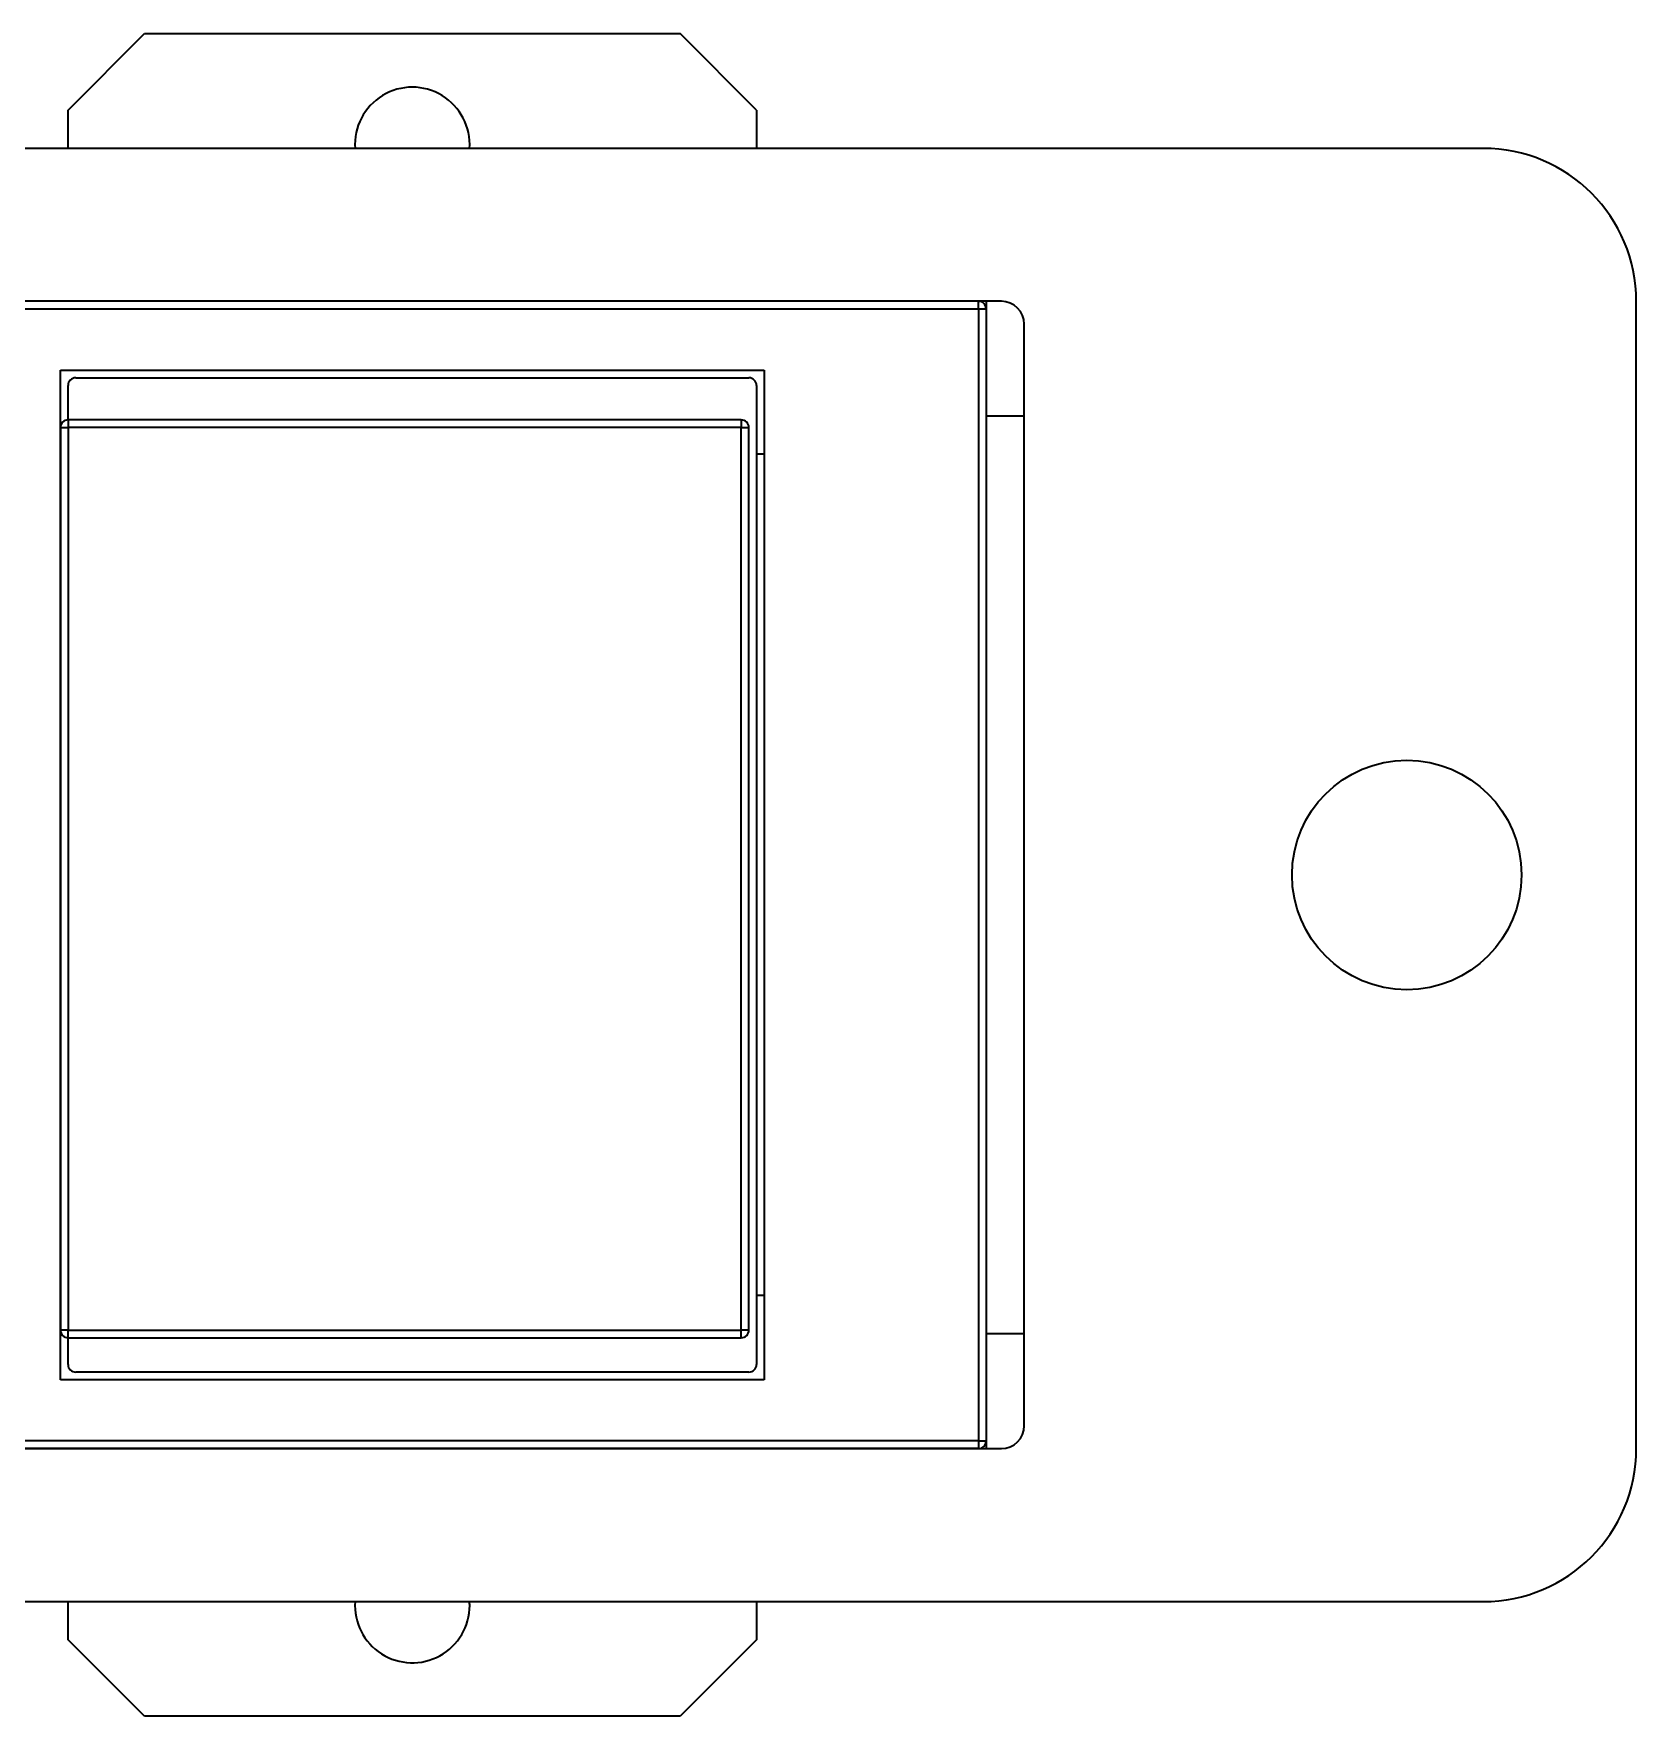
# Model space of a CAD drawing. Header units: millimetres. Extents: x -105 to 105, y -148 to 148.
# Drawn here: x 1.55 to 22.5, y 27.96 to 49.96 of the extents above; entities that cross this region are included whole.
import ezdxf

# ---------------------------------------------------------------- set-up
doc = ezdxf.new("R2010")
doc.units = ezdxf.units.MM
doc.layers.add('粗实线层', color=7, linetype='Continuous', lineweight=35)

msp = doc.modelspace()

# ---------------------------------------------------------------- linework, layer by layer
at = {"layer": '粗实线层', "color": 7, "lineweight": 35, "ltscale": 0.3}
for p, q in [((1.995, 48.962), (2.995, 49.962)), ((2.995, 49.962), (9.995, 49.962)), ((10.995, 48.962), (9.995, 49.962)), ((1.995, 48.462), (1.995, 48.962)), ((10.995, 48.962), (10.995, 48.462)), ((20.495, 48.462), (-10.505, 48.462)), ((14.195, 46.462), (-2.005, 46.462)), ((13.895, 46.362), (13.895, 46.462)), ((13.995, 46.462), (13.995, 46.362)), ((22.495, 31.462), (22.495, 46.462)), ((-0.905, 46.362), (13.895, 46.362)), ((13.895, 46.362), (13.995, 46.362)), ((13.895, 46.362), (13.895, 31.562)), ((13.995, 46.362), (13.995, 31.562)), ((14.495, 31.762), (14.495, 46.162)), ((1.895, 32.362), (1.895, 45.562)), ((1.895, 45.562), (11.095, 45.562)), ((11.095, 45.562), (11.095, 32.362)), ((1.995, 44.912), (1.995, 45.362)), ((2.095, 45.462), (10.895, 45.462)), ((10.995, 45.362), (10.995, 32.562)), ((10.795, 44.912), (1.995, 44.912)), ((1.995, 44.912), (1.995, 44.812)), ((10.795, 44.912), (10.795, 44.812)), ((14.495, 44.962), (13.995, 44.962)), ((1.895, 44.812), (1.895, 33.012)), ((1.895, 44.812), (1.995, 44.812)), ((1.995, 44.812), (1.995, 33.012)), ((10.795, 44.812), (1.995, 44.812)), ((10.795, 33.012), (10.795, 44.812)), ((10.795, 44.812), (10.895, 44.812)), ((10.895, 33.012), (10.895, 44.812)), ((11.095, 44.462), (10.995, 44.462)), ((11.095, 33.462), (10.995, 33.462)), ((1.995, 33.012), (1.895, 33.012)), ((1.995, 33.012), (10.795, 33.012)), ((1.995, 32.912), (1.995, 33.012)), ((10.895, 33.012), (10.795, 33.012)), ((10.795, 32.912), (10.795, 33.012)), ((1.995, 32.562), (1.995, 32.912)), ((1.995, 32.912), (10.795, 32.912)), ((14.495, 32.962), (13.995, 32.962)), ((11.095, 32.362), (1.895, 32.362)), ((10.895, 32.462), (2.095, 32.462)), ((-2.005, 31.462), (14.195, 31.462)), ((13.895, 31.562), (-0.905, 31.562)), ((13.895, 31.462), (-0.905, 31.462)), ((13.895, 31.562), (13.995, 31.562)), ((13.895, 31.562), (13.895, 31.462)), ((13.995, 31.562), (13.995, 31.462)), ((-10.505, 29.462), (20.495, 29.462)), ((1.995, 28.962), (1.995, 29.462)), ((10.995, 29.462), (10.995, 28.962)), ((2.995, 27.962), (1.995, 28.962)), ((10.995, 28.962), (9.995, 27.962)), ((9.995, 27.962), (2.995, 27.962))]:
    msp.add_line(p, q, dxfattribs=at)
msp.add_circle((19.495, 38.962), 1.5, dxfattribs=at)
for centre, radius, start, end in [((6.495, 48.512), 0.75, 356.1768, 183.8232), ((20.495, 46.462), 2, 0, 90), ((13.895, 46.362), 0.1, 0, 90), ((14.195, 46.162), 0.3, 0, 90), ((2.095, 45.362), 0.1, 90, 180), ((10.895, 45.362), 0.1, 0, 90), ((1.995, 44.812), 0.1, 90, 180), ((10.795, 44.812), 0.1, 0, 90), ((1.995, 33.012), 0.1, 180, 270), ((10.795, 33.012), 0.1, 270, 360), ((2.095, 32.562), 0.1, 180, 270), ((10.895, 32.562), 0.1, 270, 360), ((14.195, 31.762), 0.3, 270, 360), ((13.895, 31.562), 0.1, 270, 360), ((20.495, 31.462), 2, 270, 360), ((6.495, 29.412), 0.75, 176.1781, 0), ((6.495, 29.412), 0.75, 0, 3.8219)]:
    msp.add_arc(centre, radius, start, end, dxfattribs=at)

doc.saveas('drawing.dxf')
